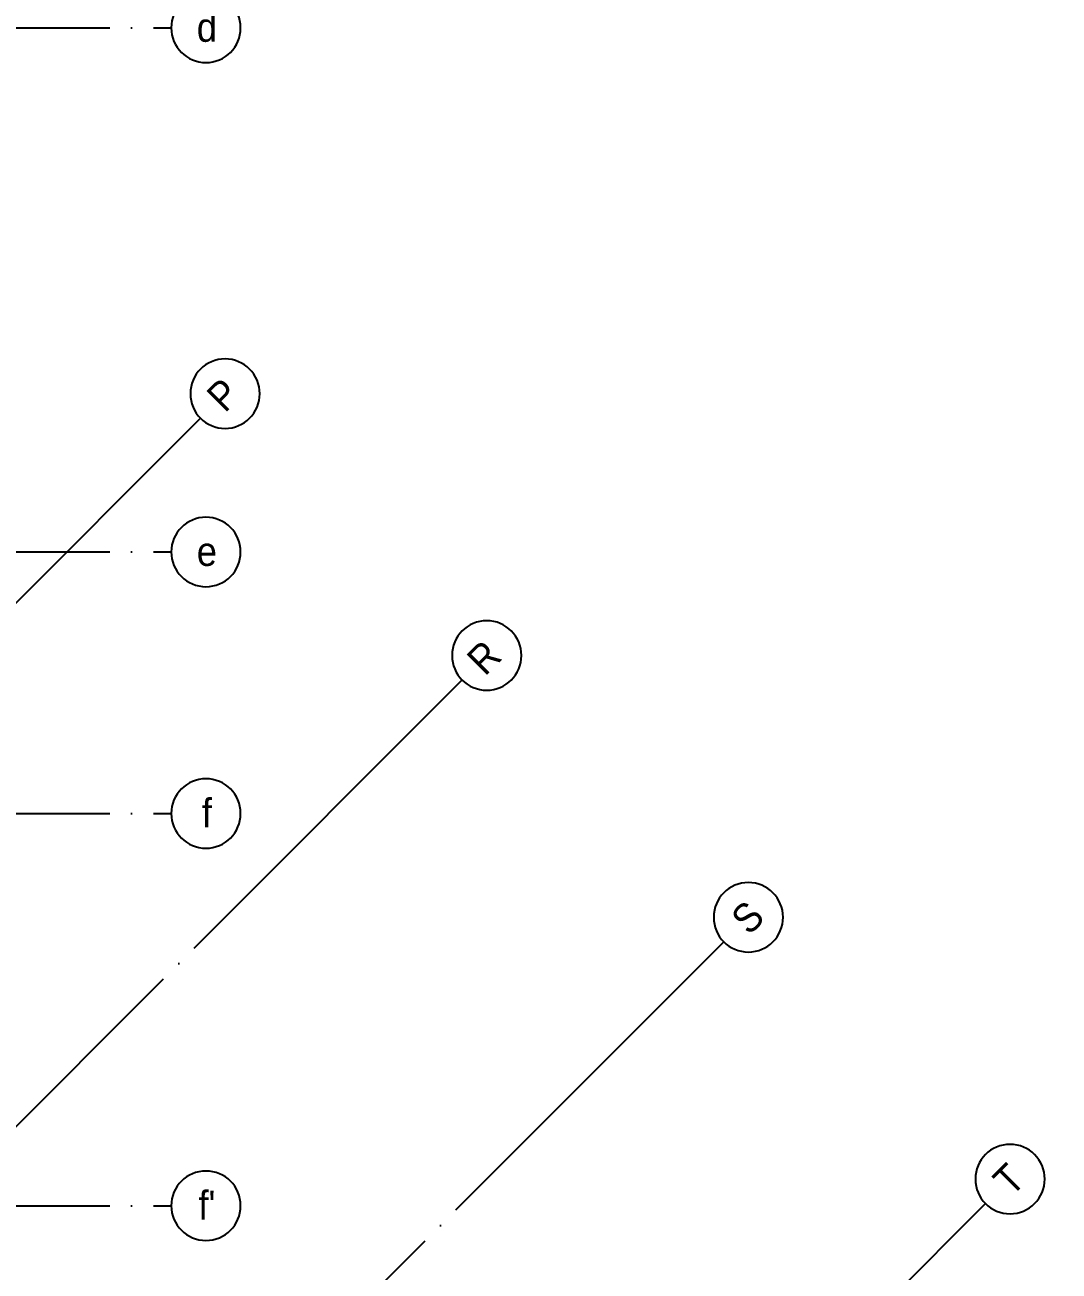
# Model space of a CAD drawing. Extents: x 460786 to 545292, y 30998 to 41694.
# Drawn here: x 494678 to 495572, y 39028 to 40105 of the extents above; entities that cross this region are included whole.
import ezdxf
from ezdxf.enums import TextEntityAlignment as Align

# ---------------------------------------------------------------- set-up
doc = ezdxf.new("R2010")
doc.units = 0
doc.header["$LTSCALE"] = 50
doc.header["$MEASUREMENT"] = 0
doc.linetypes.add('DASHDOT', pattern=[5.5, 5, -0.25, 0, -0.25])
doc.layers.get('0').update_dxf_attribs({"linetype": 'CONTINUOUS'})
doc.layers.add('A-Aks Balonu', color=2, linetype='CONTINUOUS')
doc.layers.add('A-Aks Yatay', color=12, linetype='DASHDOT')
doc.styles.get("Standard").update_dxf_attribs({"font": 'arial.ttf', "width": 0.9})

# ---------------------------------------------------------------- blocks, each defined once
blk = doc.blocks.new('aks')
blk.add_circle((-0.8, 38.6), 60)
at = {"width": 0.9}
blk.add_attdef('AKSNO', text='', height=50, dxfattribs=at).set_placement((-0.8, 38.6), align=Align.MIDDLE_CENTER)

msp = doc.modelspace()

# ---------------------------------------------------------------- linework, layer by layer
at = {"layer": 'A-Aks Yatay', "ltscale": 1.5}
for p, q in [((486949.49, 40102.2), (494804.32, 40102.2)), ((493139.07, 38074.29), (494829.6, 39764.82)), ((486949.49, 39649.2), (494804.32, 39649.2)), ((493365.35, 37848.02), (495055.88, 39538.55)), ((486949.49, 39423.2), (494804.32, 39423.2)), ((493591.62, 37621.74), (495282.15, 39312.28)), ((493817.9, 37395.47), (495508.43, 39086)), ((486949.49, 39084.2), (494804.32, 39084.2))]:
    msp.add_line(p, q, dxfattribs=at)

# ---------------------------------------------------------------- block references
at = {"layer": 'A-Aks Balonu'}
ref = msp.add_blockref('aks', (494833.9, 40082.88), dxfattribs=dict(at, xscale=-0.5, yscale=0.5, zscale=0.5))
ref.add_attrib('AKSNO', 'd', dxfattribs={"layer": '0', "height": 25, "width": 0.9}).set_placement((494835.12, 40102.63), align=Align.MIDDLE_CENTER)
ref = msp.add_blockref('aks', (494864.18, 39772.08), dxfattribs=dict(at, xscale=-0.4999999999999999, yscale=0.5000000000000001, zscale=0.5, rotation=45.00000000048082))
ref.add_attrib('AKSNO', 'P', dxfattribs={"layer": '0', "height": 25, "rotation": 45, "width": 0.9}).set_placement((494849.21, 39785.03), align=Align.MIDDLE_CENTER)
ref = msp.add_blockref('aks', (494833.9, 39629.88), dxfattribs=dict(at, xscale=-0.5, yscale=0.5, zscale=0.5))
ref.add_attrib('AKSNO', 'e', dxfattribs={"layer": '0', "height": 25, "width": 0.9}).set_placement((494835.12, 39649.63), align=Align.MIDDLE_CENTER)
ref = msp.add_blockref('aks', (495090.46, 39545.81), dxfattribs=dict(at, xscale=-0.4999999999999999, yscale=0.5000000000000001, zscale=0.5, rotation=45.00000000048082))
ref.add_attrib('AKSNO', 'R', dxfattribs={"layer": '0', "height": 25, "rotation": 45, "width": 0.9}).set_placement((495074.76, 39558.04), align=Align.MIDDLE_CENTER)
ref = msp.add_blockref('aks', (494833.9, 39403.88), dxfattribs=dict(at, xscale=-0.5, yscale=0.5, zscale=0.5))
ref.add_attrib('AKSNO', 'f', dxfattribs={"layer": '0', "height": 25, "width": 0.9}).set_placement((494835.12, 39423.63), align=Align.MIDDLE_CENTER)
ref = msp.add_blockref('aks', (495316.73, 39319.53), dxfattribs=dict(at, xscale=-0.4999999999999999, yscale=0.5000000000000001, zscale=0.5, rotation=45.00000000048082))
ref.add_attrib('AKSNO', 'S', dxfattribs={"layer": '0', "height": 25, "rotation": 45, "width": 0.9}).set_placement((495302.67, 39333.39), align=Align.MIDDLE_CENTER)
ref = msp.add_blockref('aks', (495543.01, 39093.26), dxfattribs=dict(at, xscale=-0.4999999999999999, yscale=0.5000000000000001, zscale=0.5, rotation=45.00000000048082))
ref.add_attrib('AKSNO', 'T', dxfattribs={"layer": '0', "height": 25, "rotation": 45, "width": 0.9}).set_placement((495528.7, 39106.88), align=Align.MIDDLE_CENTER)
ref = msp.add_blockref('aks', (494833.9, 39064.88), dxfattribs=dict(at, xscale=-0.5, yscale=0.5, zscale=0.5))
ref.add_attrib('AKSNO', "f'", dxfattribs={"layer": '0', "height": 25, "width": 0.9}).set_placement((494835.12, 39084.63), align=Align.MIDDLE_CENTER)

doc.saveas('drawing.dxf')
